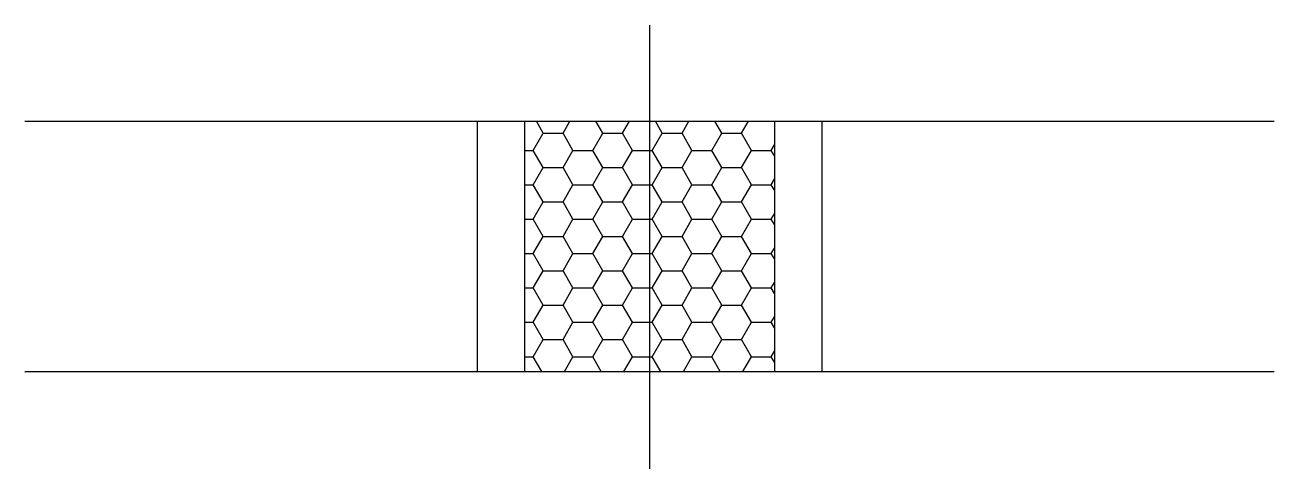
# Model space of a CAD drawing. Header units: metres. Extents: x 8.3 to 38.3, y 11.3 to 22.
import ezdxf

# ---------------------------------------------------------------- set-up
doc = ezdxf.new("R2010")
doc.units = ezdxf.units.M

msp = doc.modelspace()

# ---------------------------------------------------------------- hatches: boundary and pattern name
h = msp.add_hatch()
h.set_pattern_fill('HONEY', scale=0.15)
h.paths.add_polyline_path([(23.27, 19.67), (20.27, 19.67), (20.27, 13.67), (23.27, 13.67)])
h.paths.add_polyline_path([(26.27, 19.67), (23.27, 19.67), (23.27, 13.67), (26.27, 13.67)])

# ---------------------------------------------------------------- linework, layer by layer
for p, q in [((8.27, 19.67), (38.27, 19.67)), ((19.13, 19.67), (19.13, 13.67)), ((27.41, 19.67), (27.41, 13.67)), ((8.27, 13.67), (38.27, 13.67))]:
    msp.add_line(p, q)
for points in [[(23.27, 21.98), (23.27, 11.33)], [(20.27, 19.67), (20.27, 13.67)], [(26.27, 19.67), (26.27, 13.67)]]:
    msp.add_lwpolyline(points)

doc.saveas('drawing.dxf')
